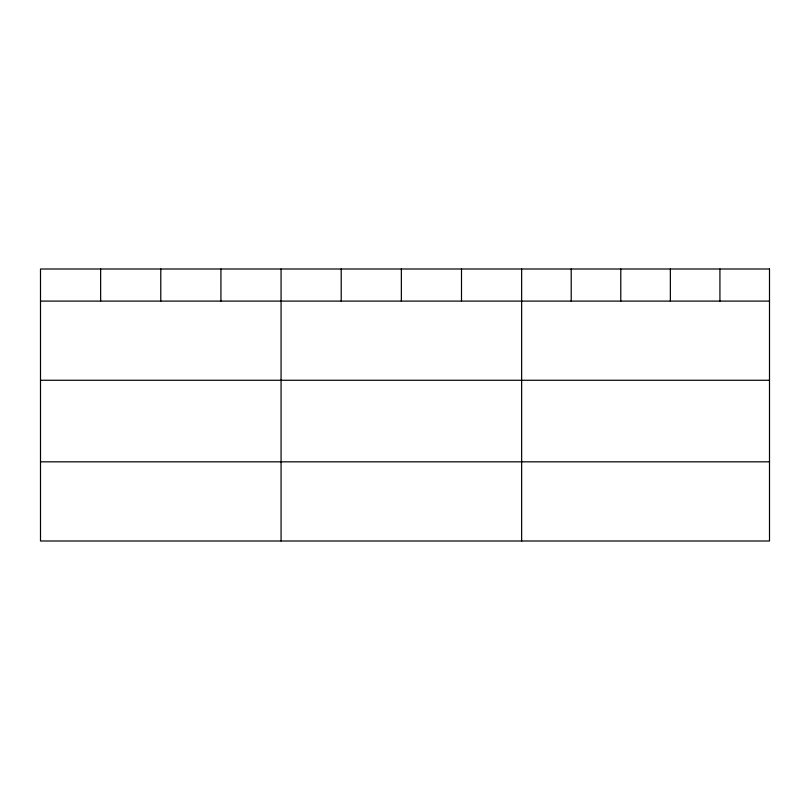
<?xml version="1.0" encoding="UTF-8"?>
<svg xmlns="http://www.w3.org/2000/svg" width="810" height="810" viewBox="0 0 810 810"><rect width="100%" height="100%" fill="white"/><g stroke="black" fill="none" stroke-linecap="round" stroke-linejoin="round"><path stroke-width="1.21" d="M40.5 301.097L769.5 301.097M40.5 380.265L769.5 380.265M40.5 461.832L769.5 461.832M719.928 269.001L719.928 301.097M670.356 269.001L670.356 301.097M620.784 269.001L620.784 301.097M571.212 269.001L571.212 301.097M521.64 269.001L521.64 540.999M461.498 269.001L461.498 301.097M401.355 269.001L401.355 301.097M341.212 269.001L341.212 301.097M281.07 269.001L281.07 540.999M220.927 269.001L220.927 301.097M160.785 269.001L160.785 301.097M100.642 269.001L100.642 301.097M769.5 269.001L40.5 269.001L40.5 540.999L769.5 540.999L769.5 269.001"/></g></svg>
